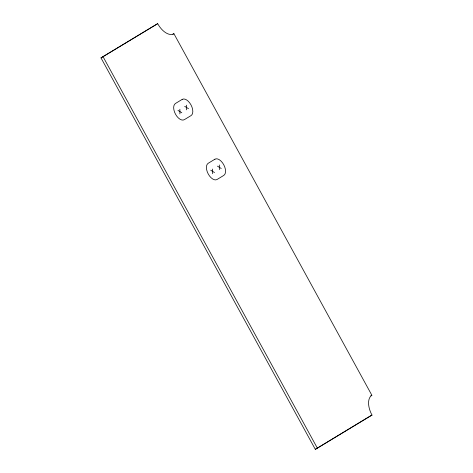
<?xml version="1.0" encoding="UTF-8"?>
<svg xmlns="http://www.w3.org/2000/svg" width="473" height="473" viewBox="0 0 473 473"><rect width="100%" height="100%" fill="white"/><g stroke="black" fill="none" stroke-linecap="round" stroke-linejoin="round"><path stroke-width="0.71" d="M100.997 57.889L157.68 23.65A17.052 9.407 62.4 0 0 173.922 33.713L371.867 395.268A17.052 9.407 62.4 0 0 372.003 415.111L315.32 449.35L100.997 57.889L157.68 23.65M315.32 449.35L369.271 416.589M172.87 34.263L173.922 33.713M370.814 395.818L371.867 395.268M369.898 416.21L372.003 415.111M184.683 106.319L188.508 108.689M177.972 110.392L181.798 112.763M217.426 166.129L221.258 168.5M210.716 170.203L214.547 172.574M103.102 56.79L317.418 448.25M219.324 164.976L219.36 169.653M212.614 169.05L212.649 173.727M186.581 105.166L186.61 109.842M179.87 109.239L179.9 113.916M182.164 99.401L175.453 103.481A9.235 5.097 62.4 0 0 175.524 114.23A9.235 5.097 62.4 0 0 184.322 119.675L191.033 115.601A9.235 5.097 62.4 0 0 190.962 104.852A9.235 5.097 62.4 0 0 182.164 99.401M214.908 159.212L208.197 163.291A9.235 5.097 62.4 0 0 208.268 174.04A9.235 5.097 62.4 0 0 217.066 179.486L223.776 175.412A9.235 5.097 62.4 0 0 223.705 164.663A9.235 5.097 62.4 0 0 214.908 159.212"/></g></svg>
